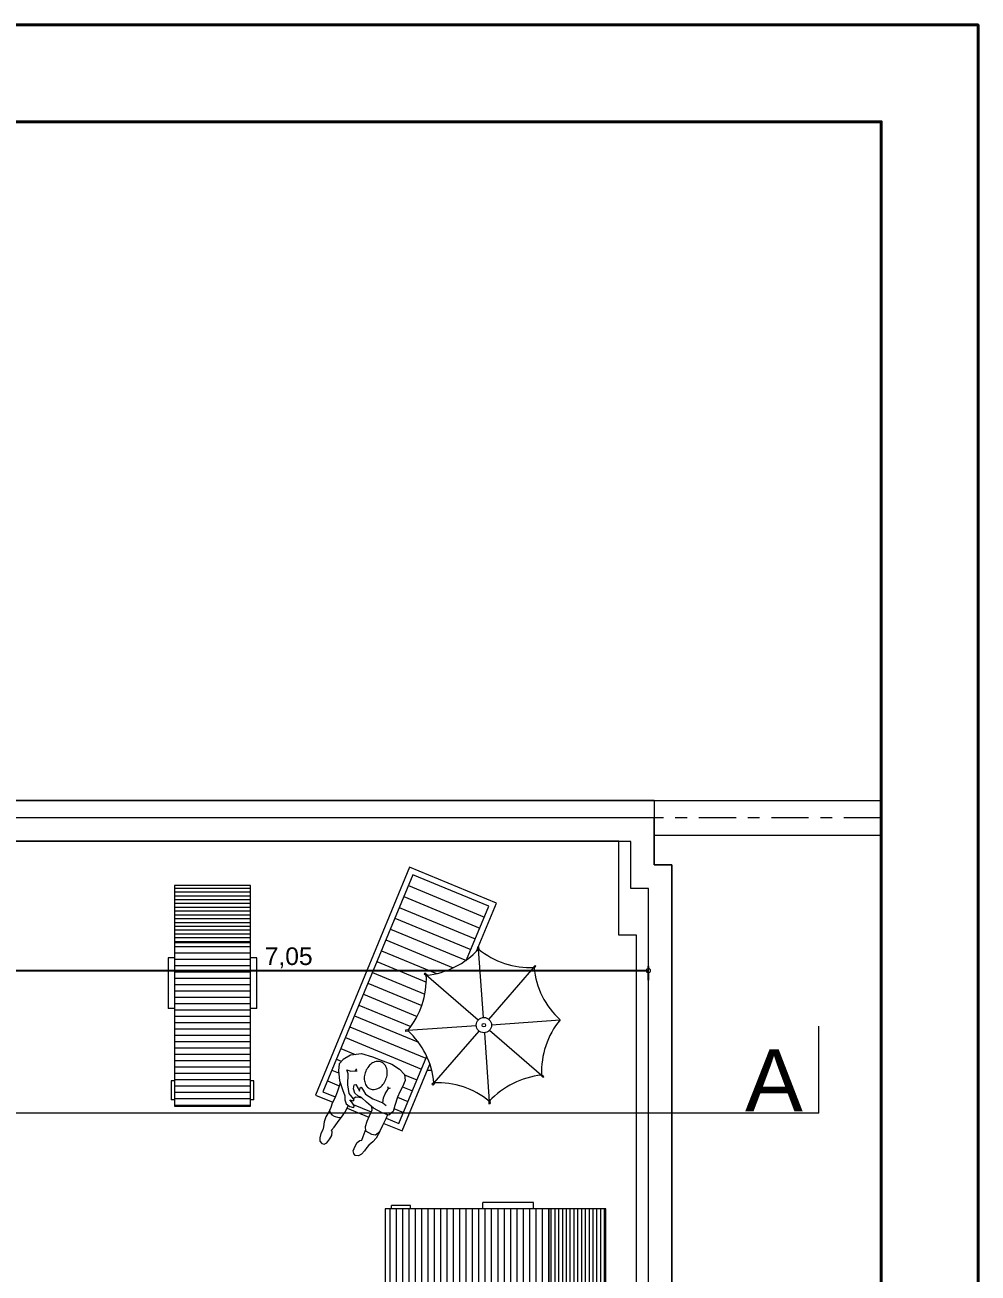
# Model space of a CAD drawing. Header units: millimetres. Extents: x 2502.5 to 2587.5, y 1451 to 1547.9.
# Drawn here: x 2529.01 to 2537.12, y 1509.22 to 1519.85 of the extents above; entities that cross this region are included whole.
import ezdxf

# ---------------------------------------------------------------- set-up
doc = ezdxf.new("R2010")
doc.units = ezdxf.units.MM
doc.linetypes.add('CENTER', pattern=[50.8, 31.75, -6.35, 6.35, -6.35])
for name, color, linetype, lineweight in [('0.05', 254, 'Continuous', 5), ('0.09', 6, 'Continuous', 9), ('0.15', 6, 'Continuous', 15), ('02_CIVIL_EXIST', 250, 'Continuous', 30), ('10_CIVIL EJES', 230, 'CENTER', 15), ('11_CARPINTERIA Y MOBILIARIO', 141, 'Continuous', 9), ('13_COTAS', 8, 'Continuous', 9)]:
    doc.layers.add(name, color=color, linetype=linetype, lineweight=lineweight)
doc.styles.add('Swis721 BT', font='swiss.ttf')
doc.dimstyles.new('ISO-23', dxfattribs={"dimscale": 0.03, "dimtxt": 5, "dimasz": 2.5, "dimexe": 1.25, "dimexo": 0.625, "dimtad": 1, "dimtxsty": 'Swis721 BT', "dimblk": 'DOTSMALL', "dimcen": 2.5, "dimclrt": 150, "dimadec": 0, "dimazin": 0, "dimtfac": 1, "dimtmove": 0, "dimatfit": 3, "dimfxl": 0, "dimarcsym": 0})

# ---------------------------------------------------------------- blocks, each defined once
blk = doc.blocks.new('reposera')
at = {"layer": '11_CARPINTERIA Y MOBILIARIO'}
h = blk.add_hatch(dxfattribs=at)
h.set_pattern_fill('_USER', color=256, scale=0.03, angle=90, style=0, pattern_type=0)
h.set_pattern_definition([(90, (7e-15, -0.3), (-0.03, 2e-18), [])])
h.paths.add_polyline_path([(0.45, 0.3), (0, 0.3), (0, -0.3), (0.45, -0.3)])
h = blk.add_hatch(dxfattribs=at)
h.set_pattern_fill('_USER', color=256, scale=0.05, angle=90, style=0, pattern_type=0)
h.set_pattern_definition([(90, (0.45, -0.3), (-0.05, 3e-18), [])])
h.paths.add_polyline_path([(1.74, 0.3), (0.45, 0.3), (0.45, -0.3), (1.74, -0.3)])
for p, q in [((0.45, -0.3), (0.45, 0.3)), ((0.57, 0.35), (0.57, 0.3)), ((0.97, 0.35), (0.97, 0.3)), ((1.54, 0.325), (1.54, 0.3)), ((1.69, 0.325), (1.69, 0.3)), ((0.57, -0.3), (0.57, -0.35)), ((0.97, -0.3), (0.97, -0.35)), ((1.54, -0.3), (1.54, -0.325)), ((1.69, -0.3), (1.69, -0.325))]:
    blk.add_line(p, q, dxfattribs=at)
for points in [[(0, -0.3), (1.74, -0.3), (1.74, 0.3), (0, 0.3), (0, -0.3)], [(0.97, 0.35), (0.57, 0.35)], [(1.69, 0.325), (1.54, 0.325)], [(0.57, -0.35), (0.97, -0.35)], [(1.54, -0.325), (1.69, -0.325)]]:
    blk.add_lwpolyline(points, dxfattribs=at)
blk = doc.blocks.new('_DotSmall')
at = {"color": 0, "linetype": 'ByBlock', "const_width": 0.5}
blk.add_lwpolyline([(-0.0625, 0, 1), (0.0625, 0, 1)], format="xyb", close=True, dxfattribs=at)
blk = doc.blocks.new('*D201')
at = {"layer": '13_COTAS', "color": 0, "lineweight": -2}
for p, q in [((2534.312, 1511.713), (2534.312, 1511.831)), ((2527.262, 1511.794), (2534.312, 1511.794)), ((2527.262, 1511.781), (2527.262, 1511.756))]:
    blk.add_line(p, q, dxfattribs=at)
at = {"layer": 'Defpoints', "color": 0}
for p in [(2527.262, 1511.8), (2534.312, 1511.794), (2534.312, 1511.694)]:
    blk.add_point(p, dxfattribs=at)
at = {"layer": '13_COTAS', "color": 0, "lineweight": -2, "xscale": 0.075, "yscale": 0.075, "zscale": 0.075, "rotation": 180}
blk.add_blockref('_DotSmall', (2527.262, 1511.794), dxfattribs=at)
at = {"layer": '13_COTAS', "color": 0, "lineweight": -2, "xscale": 0.075, "yscale": 0.075, "zscale": 0.075}
blk.add_blockref('_DotSmall', (2534.312, 1511.794), dxfattribs=at)
at = {"layer": '13_COTAS', "color": 150, "insert": (2531.25, 1511.903), "char_height": 0.15, "attachment_point": 5, "style": 'Swis721 BT'}
blk.add_mtext('7,05', dxfattribs=at)
blk = doc.blocks.new('silueta')
at = {"layer": '0.09', "color": 3}
for points in [[(2456, 1541.267), (2484.8, 1541.267), (2484.8, 1540.717), (2484.95, 1540.717), (2484.95, 1536.417), (2477.9, 1536.417), (2477.7, 1536.417), (2477.7, 1530.517), (2477.9, 1530.517), (2477.9, 1530.117), (2477.7, 1530.117), (2477.7, 1529.967), (2456, 1529.967)], [(2484.5, 1540.917), (2465.4, 1540.917), (2465.4, 1534.917)], [(2484.65, 1536.717), (2484.65, 1540.117), (2484.5, 1540.117), (2484.5, 1540.917)]]:
    blk.add_lwpolyline(points, dxfattribs=at)

msp = doc.modelspace()

# ---------------------------------------------------------------- linework, layer by layer
at = {"layer": '0.05'}
for p, q in [((2527.262, 1513.244), (2536.294, 1513.244)), ((2534.362, 1513.094), (2528.062, 1513.094)), ((2534.362, 1512.944), (2534.362, 1513.094)), ((2534.162, 1512.894), (2528.062, 1512.894)), ((2534.162, 1512.494), (2534.162, 1512.894)), ((2534.362, 1512.694), (2534.362, 1512.944)), ((2536.294, 1512.944), (2534.362, 1512.944)), ((2534.512, 1512.694), (2534.362, 1512.694)), ((2534.512, 1508.394), (2534.512, 1512.694)), ((2534.312, 1512.494), (2534.162, 1512.494)), ((2534.312, 1508.594), (2534.312, 1512.494))]:
    msp.add_line(p, q, dxfattribs=at)
at = {"layer": '0.15'}
for q in [(2535.764, 1511.322), (2504.724, 1510.58)]:
    msp.add_line((2535.764, 1510.58), q, dxfattribs=at)
at = {"layer": '02_CIVIL_EXIST', "lineweight": 40}
for points in [[(2502.469, 1519.846), (2537.119, 1519.846), (2537.119, 1495.343), (2502.469, 1495.343)], [(2504.531, 1519.021), (2536.294, 1519.021), (2536.294, 1496.168), (2504.531, 1496.168)]]:
    msp.add_lwpolyline(points, close=True, dxfattribs=at)
at = {"layer": '10_CIVIL EJES', "ltscale": 0.01}
msp.add_line((2536.294, 1513.094), (2504.521, 1513.094), dxfattribs=at)
at = {"layer": '11_CARPINTERIA Y MOBILIARIO'}
for p, q in [((2532.307, 1512.61), (2531.542, 1510.762)), ((2532.954, 1512.342), (2532.307, 1512.61)), ((2532.269, 1512.518), (2532.916, 1512.25)), ((2532.192, 1512.333), (2532.839, 1512.065)), ((2532.231, 1512.425), (2532.877, 1512.157)), ((2532.765, 1511.887), (2532.954, 1512.342)), ((2532.154, 1512.24), (2532.801, 1511.973)), ((2532.116, 1512.148), (2532.763, 1511.88)), ((2532.078, 1512.056), (2532.65, 1511.818)), ((2532.039, 1511.963), (2532.508, 1511.769)), ((2532.87, 1511.998), (2532.86, 1511.997)), ((2532.862, 1511.973), (2532.86, 1511.997)), ((2532.908, 1511.394), (2532.866, 1511.978)), ((2532.872, 1511.974), (2532.87, 1511.998)), ((2532.001, 1511.871), (2532.422, 1511.697)), ((2532.955, 1511.379), (2533.338, 1511.821)), ((2533.331, 1511.82), (2533.348, 1511.839)), ((2533.339, 1511.814), (2533.355, 1511.832)), ((2533.355, 1511.832), (2533.348, 1511.839)), ((2531.963, 1511.779), (2532.41, 1511.593)), ((2532.409, 1511.772), (2532.403, 1511.765)), ((2532.422, 1511.749), (2532.403, 1511.765)), ((2532.428, 1511.756), (2532.409, 1511.772)), ((2532.863, 1511.372), (2532.421, 1511.755)), ((2531.886, 1511.594), (2532.344, 1511.404)), ((2531.925, 1511.686), (2532.383, 1511.496)), ((2531.848, 1511.501), (2532.291, 1511.318)), ((2531.81, 1511.409), (2532.354, 1511.184)), ((2532.977, 1511.334), (2533.561, 1511.376)), ((2531.771, 1511.317), (2532.418, 1511.049)), ((2532.268, 1511.289), (2532.244, 1511.287)), ((2532.244, 1511.287), (2532.244, 1511.277)), ((2532.269, 1511.279), (2532.244, 1511.277)), ((2532.848, 1511.325), (2532.264, 1511.283)), ((2532.87, 1511.28), (2532.486, 1510.838)), ((2532.961, 1511.287), (2533.403, 1510.904)), ((2531.733, 1511.224), (2532.38, 1510.956)), ((2532.917, 1511.265), (2532.958, 1510.681)), ((2531.695, 1511.132), (2531.817, 1511.081)), ((2532.189, 1510.494), (2532.425, 1511.065)), ((2531.618, 1510.947), (2531.675, 1510.924)), ((2531.657, 1511.039), (2531.698, 1511.022)), ((2531.58, 1510.855), (2531.68, 1510.813)), ((2532.237, 1510.907), (2532.342, 1510.864)), ((2532.43, 1510.946), (2532.467, 1510.946)), ((2532.486, 1510.845), (2532.47, 1510.827)), ((2533.397, 1510.903), (2533.415, 1510.887)), ((2533.403, 1510.911), (2533.422, 1510.894)), ((2533.415, 1510.887), (2533.422, 1510.894)), ((2531.542, 1510.762), (2531.647, 1510.719)), ((2532.22, 1510.806), (2532.303, 1510.772)), ((2532.47, 1510.827), (2532.477, 1510.82)), ((2532.493, 1510.839), (2532.477, 1510.82)), ((2531.8, 1510.655), (2531.952, 1510.592)), ((2532.176, 1510.716), (2532.265, 1510.679)), ((2532.953, 1510.686), (2532.955, 1510.661)), ((2532.955, 1510.661), (2532.965, 1510.662)), ((2532.963, 1510.686), (2532.965, 1510.662)), ((2532.081, 1510.539), (2532.189, 1510.494)), ((2532.146, 1510.62), (2532.227, 1510.587))]:
    msp.add_line(p, q, dxfattribs=at)
for points in [[(2532.85, 1511.961), (2533.019, 1512.369), (2532.28, 1512.675), (2531.477, 1510.735)], [(2531.78, 1511.077), (2531.777, 1511.074), (2531.714, 1511.038), (2531.679, 1511.002), (2531.673, 1510.941), (2531.682, 1510.858), (2531.707, 1510.783), (2531.727, 1510.728), (2531.727, 1510.693), (2531.739, 1510.661), (2531.77, 1510.638), (2531.802, 1510.629), (2531.811, 1510.641), (2531.788, 1510.673), (2531.77, 1510.693), (2531.799, 1510.687), (2531.808, 1510.693), (2531.791, 1510.716), (2531.765, 1510.748), (2531.754, 1510.823), (2531.756, 1510.915), (2531.745, 1510.95)], [(2531.78, 1511.077), (2531.871, 1511.088), (2531.965, 1511.059), (2532.052, 1511.026), (2532.128, 1510.998), (2532.194, 1510.955), (2532.237, 1510.909), (2532.242, 1510.86), (2532.22, 1510.806), (2532.196, 1510.763), (2532.177, 1510.718), (2532.154, 1510.647), (2532.139, 1510.596), (2532.104, 1510.564), (2532.046, 1510.582), (2531.972, 1510.622), (2531.912, 1510.675), (2531.87, 1510.714), (2531.838, 1510.728), (2531.813, 1510.751), (2531.803, 1510.789), (2531.808, 1510.821), (2531.822, 1510.825), (2531.842, 1510.791), (2531.854, 1510.768), (2531.86, 1510.797), (2531.868, 1510.802), (2531.883, 1510.777), (2531.903, 1510.741), (2531.967, 1510.702), (2532.053, 1510.669), (2532.081, 1510.645)], [(2531.745, 1510.95), (2531.778, 1510.939), (2531.818, 1510.942), (2531.831, 1510.959)], [(2532.06, 1510.494), (2532.216, 1510.429), (2532.452, 1510.999)], [(2531.818, 1510.942), (2531.833, 1510.94)], [(2531.477, 1510.735), (2531.625, 1510.674)], [(2531.688, 1510.838), (2531.682, 1510.82), (2531.663, 1510.759), (2531.642, 1510.709), (2531.621, 1510.665), (2531.609, 1510.629), (2531.598, 1510.602), (2531.607, 1510.58), (2531.617, 1510.566), (2531.638, 1510.555), (2531.673, 1510.543), (2531.7, 1510.547), (2531.729, 1510.586), (2531.759, 1510.646)], [(2532.053, 1510.669), (2532.057, 1510.711), (2532.072, 1510.746), (2532.101, 1510.79), (2532.095, 1510.805)], [(2532.101, 1510.79), (2532.116, 1510.797)], [(2531.782, 1510.68), (2531.789, 1510.689)], [(2531.799, 1510.704), (2531.8, 1510.706), (2531.822, 1510.721), (2531.849, 1510.717), (2531.872, 1510.712)], [(2531.954, 1510.638), (2531.959, 1510.606), (2531.935, 1510.556), (2531.916, 1510.511), (2531.9, 1510.464), (2531.905, 1510.431), (2531.955, 1510.401), (2531.99, 1510.396), (2532.025, 1510.425), (2532.053, 1510.479), (2532.079, 1510.534), (2532.093, 1510.568)], [(2531.599, 1510.605), (2531.567, 1510.55), (2531.553, 1510.508), (2531.547, 1510.464), (2531.54, 1510.439), (2531.524, 1510.408), (2531.515, 1510.371), (2531.516, 1510.343), (2531.531, 1510.321), (2531.552, 1510.318), (2531.575, 1510.328), (2531.601, 1510.361), (2531.617, 1510.391), (2531.62, 1510.421), (2531.614, 1510.436), (2531.637, 1510.461), (2531.665, 1510.5), (2531.687, 1510.531), (2531.7, 1510.547)], [(2531.748, 1510.623), (2531.931, 1510.547)], [(2532.025, 1510.425), (2531.994, 1510.369), (2531.966, 1510.336), (2531.931, 1510.308), (2531.914, 1510.289), (2531.896, 1510.259), (2531.869, 1510.232), (2531.844, 1510.218), (2531.817, 1510.22), (2531.804, 1510.237), (2531.8, 1510.261), (2531.815, 1510.3), (2531.833, 1510.33), (2531.857, 1510.348), (2531.873, 1510.35), (2531.883, 1510.383), (2531.901, 1510.427), (2531.904, 1510.436)]]:
    msp.add_lwpolyline(points, dxfattribs=at)
msp.add_lwpolyline([(2531.906, 1510.937, 0.075445), (2531.894, 1510.889, 0.085783), (2531.897, 1510.846, 0.10607), (2531.916, 1510.808, 0.126822), (2531.944, 1510.787, 0.126822), (2531.979, 1510.782, 0.10607), (2532.019, 1510.796, 0.085783), (2532.052, 1510.824, 0.075445), (2532.077, 1510.866, 0.075445), (2532.089, 1510.914, 0.085783), (2532.086, 1510.958, 0.10607), (2532.067, 1510.995, 0.126822), (2532.039, 1511.016, 0.126822), (2532.004, 1511.021, 0.10607), (2531.964, 1511.008, 0.085783), (2531.931, 1510.98, 0.075445)], format="xyb", close=True, dxfattribs=at)
for radius in [0.065, 0.015]:
    msp.add_circle((2532.912, 1511.33), radius, dxfattribs=at)
for centre, start, end in [((2532.355, 1512.445), 275.5241, 317.606), ((2533.307, 1512.513), 230.5241, 272.606), ((2534.028, 1511.887), 185.5241, 227.606), ((2531.729, 1511.724), 320.5241, 2.606), ((2534.096, 1510.935), 140.5241, 182.606), ((2531.797, 1510.772), 5.5241, 47.606), ((2533.47, 1510.214), 95.5241, 137.606), ((2532.518, 1510.146), 50.5241, 92.606)]:
    msp.add_arc(centre, 0.693, start, end, dxfattribs=at)

# ---------------------------------------------------------------- block references
at = {"xscale": 1.08, "yscale": 1.08, "zscale": 1.08}
for p, rotation in [((2530.601, 1512.52), 270), ((2533.951, 1509.443), 179.9999999999999)]:
    msp.add_blockref('reposera', p, dxfattribs=dict(at, rotation=rotation))
at = {"layer": 'Defpoints'}
msp.add_blockref('silueta', (49.562, -28.022), dxfattribs=at)

# ---------------------------------------------------------------- texts
at = {"layer": '0.15', "insert": (2535.135, 1511.124), "char_height": 0.528, "attachment_point": 1, "style": 'Swis721 BT'}
msp.add_mtext_dynamic_manual_height_columns('A', width=11.37319, gutter_width=10, heights=[0.695], dxfattribs=at)

# ---------------------------------------------------------------- dimensions: what is measured, and where the dimension line sits
at = {"layer": '13_COTAS'}
dim = msp.add_linear_dim(base=(2534.312, 1511.794), p1=(2527.262, 1511.8), p2=(2534.312, 1511.694), dimstyle='ISO-23', override={"dimfxl": 100, "dimarcsym": 2}, dxfattribs=at)
dim.commit()
dim.dimension.update_dxf_attribs({"geometry": '*D201', "text_midpoint": (2531.25, 1511.794), "dimtype": 160})

doc.saveas('drawing.dxf')
